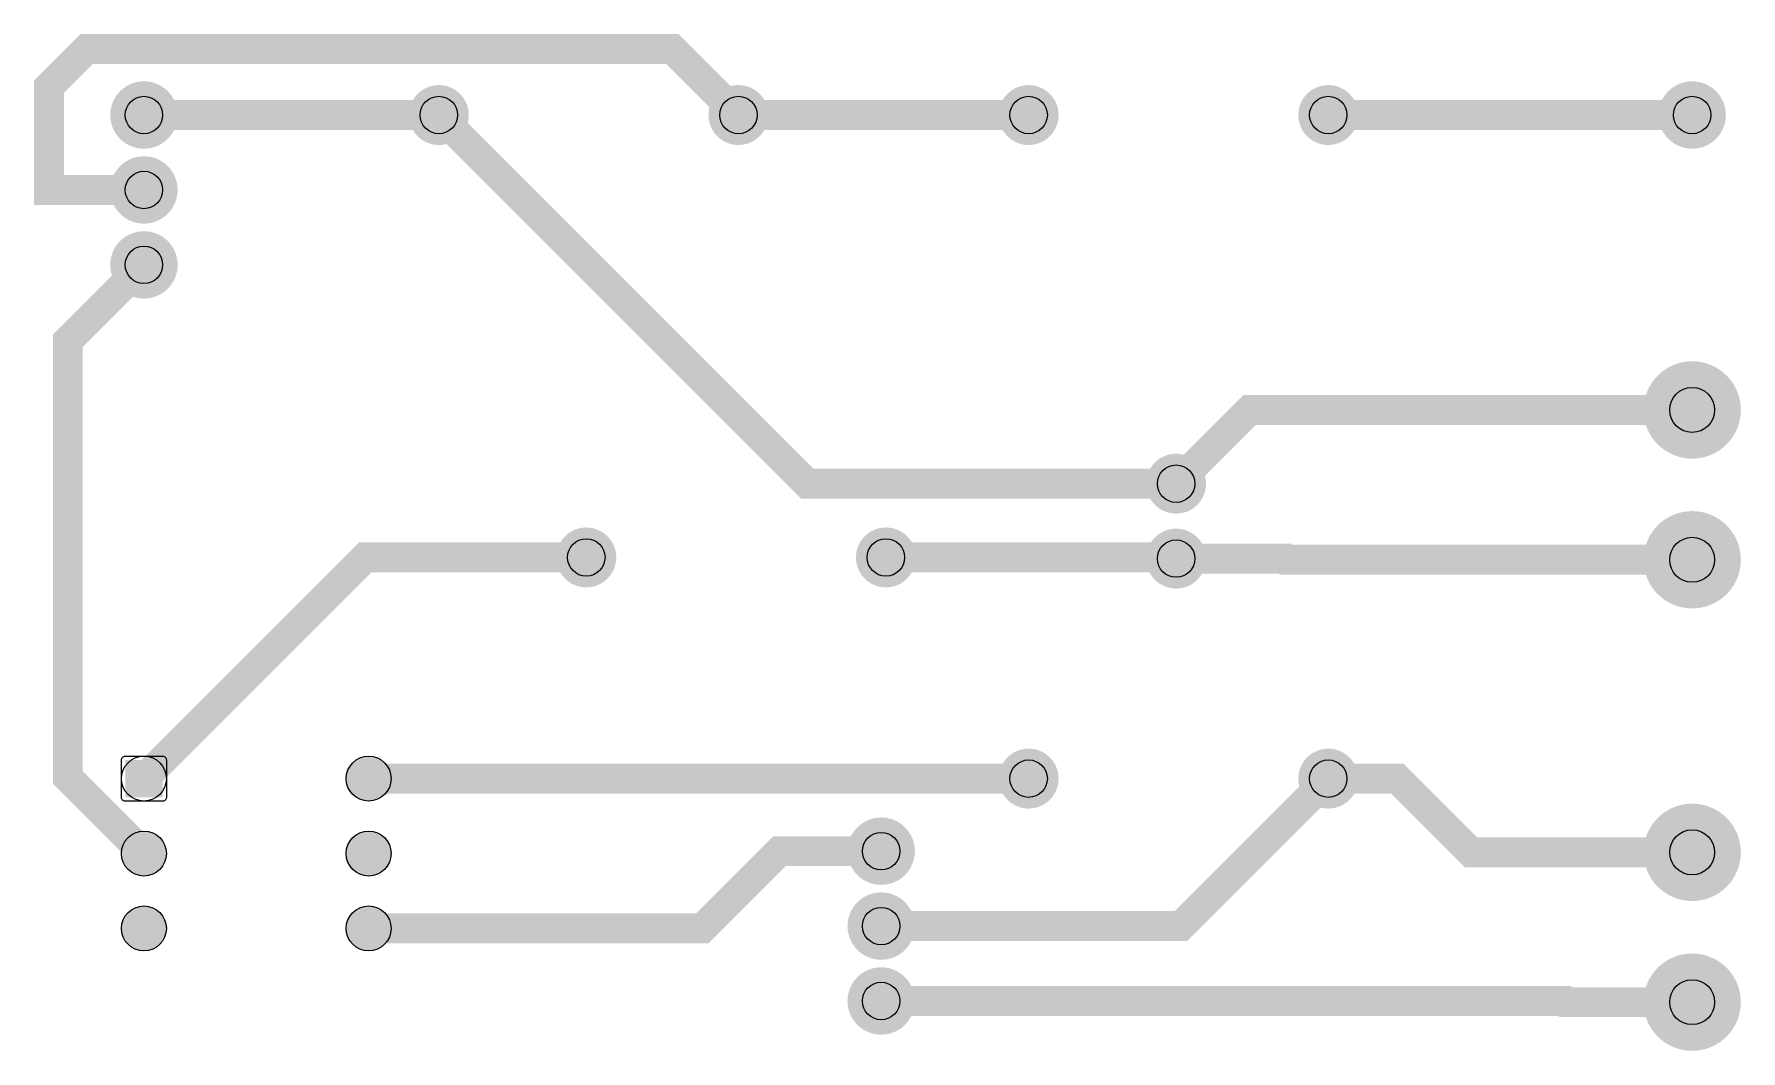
# Model space of a CAD drawing. Header units: inches. Extents: x -1.09 to 1.19, y -0.66 to 0.7.
import ezdxf

# ---------------------------------------------------------------- set-up
doc = ezdxf.new("R2010")
doc.units = ezdxf.units.IN
doc.layers.get('0').update_dxf_attribs({"linetype": 'CONTINUOUS'})

# ---------------------------------------------------------------- blocks, each defined once
blk = doc.blocks.new('EPAD')
at = {"const_width": 0.5}
blk.add_lwpolyline([(-0.25, 0, 1), (0.25, 0, 1)], format="xyb", close=True, dxfattribs=at)
blk = doc.blocks.new('RPAD')
blk.add_trace([(-0.5, -0.5), (-0.5, 0.5), (0.5, -0.5), (0.5, 0.5)])

msp = doc.modelspace()

# ---------------------------------------------------------------- linework, layer by layer
at = {"const_width": 0.04}
for points in [[(-0.152264, 0.587126), (-0.240256, 0.675118), (-1.022539, 0.675118), (-1.072539, 0.625118), (-1.072539, 0.487126), (-0.945965, 0.487126)], [(-0.552264, 0.587126), (-0.945965, 0.587126)], [(0.431988, 0.095), (-0.060138, 0.095), (-0.552264, 0.587126)], [(-0.152264, 0.587126), (0.235138, 0.587126)], [(1.120965, 0.587126), (0.635138, 0.587126)], [(-0.945965, 0.387126), (-1.047539, 0.285551), (-1.047539, -0.297126), (-0.945965, -0.398701)], [(0.431988, 0.095), (0.530413, 0.193425), (1.120965, 0.193425)], [(-0.355413, -0.003425), (-0.650689, -0.003425), (-0.945965, -0.298701)], [(0.431988, -0.005), (0.430413, -0.003425), (0.044587, -0.003425)], [(0.431988, -0.005), (0.577461, -0.005), (0.579035, -0.006575), (1.120965, -0.006575)], [(0.235138, -0.298701), (-0.645965, -0.298701)], [(0.635138, -0.298701), (0.438287, -0.495551), (0.038287, -0.495551)], [(0.635138, -0.298701), (0.727264, -0.298701), (0.825689, -0.397126), (0.877461, -0.397126)], [(0.038287, -0.395551), (-0.097539, -0.395551), (-0.200689, -0.4987), (-0.645965, -0.498701), (-0.645965, -0.4987)], [(0.902461, -0.397126), (0.877461, -0.397126)], [(0.902461, -0.397126), (1.120965, -0.397126)], [(1.120965, -0.597126), (0.952461, -0.597126), (0.950886, -0.595551), (0.038287, -0.595551)]]:
    msp.add_lwpolyline(points, dxfattribs=at)
msp.add_lwpolyline([(-0.915965, -0.273701), (-0.915965, -0.323701), (-0.916064, -0.324723), (-0.91635, -0.325669), (-0.916805, -0.326519), (-0.91741, -0.327256), (-0.918147, -0.32786), (-0.918997, -0.328315), (-0.919942, -0.328601), (-0.920965, -0.328701), (-0.970965, -0.328701), (-0.971987, -0.328601), (-0.972932, -0.328315), (-0.973782, -0.32786), (-0.974519, -0.327256), (-0.975124, -0.326519), (-0.975579, -0.325669), (-0.975865, -0.324723), (-0.975965, -0.323701), (-0.975965, -0.273701), (-0.975865, -0.272678), (-0.975579, -0.271733), (-0.975124, -0.270883), (-0.974519, -0.270146), (-0.973782, -0.269541), (-0.972932, -0.269087), (-0.971987, -0.2688), (-0.970965, -0.268701), (-0.920965, -0.268701), (-0.919942, -0.2688), (-0.918997, -0.269087), (-0.918147, -0.269541), (-0.91741, -0.270146), (-0.916805, -0.270883), (-0.91635, -0.271733), (-0.916064, -0.272678), (-0.915965, -0.273701)], close=True)
for centre, radius in [((-0.945965, 0.587126), 0.025), ((-0.552264, 0.587126), 0.025), ((-0.152264, 0.587126), 0.025), ((0.235138, 0.587126), 0.025), ((0.635138, 0.587126), 0.025), ((1.120965, 0.587126), 0.025), ((-0.945965, 0.487126), 0.025), ((-0.945965, 0.387126), 0.025), ((1.120965, 0.193425), 0.03), ((0.431988, 0.095), 0.025), ((1.120965, -0.006575), 0.03), ((-0.355413, -0.003425), 0.025), ((0.044587, -0.003425), 0.025), ((0.431988, -0.005), 0.025), ((-0.945965, -0.298701), 0.03), ((-0.645965, -0.298701), 0.03), ((0.235138, -0.298701), 0.025), ((0.635138, -0.298701), 0.025), ((-0.945965, -0.398701), 0.03), ((-0.645965, -0.398701), 0.03), ((0.038287, -0.395551), 0.025), ((1.120965, -0.397126), 0.03), ((-0.945965, -0.498701), 0.03), ((-0.645965, -0.498701), 0.03), ((0.038287, -0.495551), 0.025), ((1.120965, -0.597126), 0.03), ((0.038287, -0.595551), 0.025)]:
    msp.add_circle(centre, radius)

# ---------------------------------------------------------------- block references
for p, xscale, yscale in [((-0.945965, 0.587126), 0.09, 0.09), ((-0.945965, 0.587126), 0.08, 0.08), ((-0.552264, 0.587126), 0.08, 0.08), ((-0.552264, 0.587126), 0.07, 0.07), ((-0.152264, 0.587126), 0.08, 0.08), ((-0.152264, 0.587126), 0.07, 0.07), ((0.235138, 0.587126), 0.08, 0.08), ((0.235138, 0.587126), 0.07, 0.07), ((0.635138, 0.587126), 0.08, 0.08), ((0.635138, 0.587126), 0.07, 0.07), ((1.120965, 0.587126), 0.09, 0.09), ((1.120965, 0.587126), 0.08, 0.08), ((-0.945965, 0.487126), 0.09, 0.09), ((-0.945965, 0.487126), 0.08, 0.08), ((-0.945965, 0.387126), 0.09, 0.09), ((-0.945965, 0.387126), 0.08, 0.08), ((1.120965, 0.193425), 0.13, 0.13), ((1.120965, 0.193425), 0.12, 0.12), ((0.431988, 0.095), 0.08, 0.08), ((0.431988, 0.095), 0.07, 0.07), ((1.120965, -0.006575), 0.13, 0.13), ((1.120965, -0.006575), 0.12, 0.12), ((-0.355413, -0.003425), 0.08, 0.08), ((-0.355413, -0.003425), 0.07, 0.07), ((0.044587, -0.003425), 0.08, 0.08), ((0.044587, -0.003425), 0.07, 0.07), ((0.431988, -0.005), 0.08, 0.08), ((0.431988, -0.005), 0.07, 0.07), ((-0.645965, -0.298701), 0.06, 0.06), ((0.235138, -0.298701), 0.08, 0.08), ((0.235138, -0.298701), 0.07, 0.07), ((0.635138, -0.298701), 0.08, 0.08), ((0.635138, -0.298701), 0.07, 0.07), ((-0.645965, -0.298701), 0.05, 0.05), ((1.120965, -0.397126), 0.13, 0.13), ((1.120965, -0.397126), 0.12, 0.12), ((0.038287, -0.395551), 0.09, 0.09), ((0.038287, -0.395551), 0.08, 0.08), ((-0.945965, -0.398701), 0.06, 0.06), ((-0.945965, -0.398701), 0.05, 0.05), ((-0.645965, -0.398701), 0.06, 0.06), ((-0.645965, -0.398701), 0.05, 0.05), ((0.038287, -0.495551), 0.09, 0.09), ((0.038287, -0.495551), 0.08, 0.08), ((-0.945965, -0.498701), 0.06, 0.06), ((-0.945965, -0.498701), 0.05, 0.05), ((-0.645965, -0.498701), 0.06, 0.06), ((-0.645965, -0.498701), 0.05, 0.05), ((1.120965, -0.597126), 0.13, 0.13), ((1.120965, -0.597126), 0.12, 0.12), ((0.038287, -0.595551), 0.09, 0.09), ((0.038287, -0.595551), 0.08, 0.08)]:
    msp.add_blockref('EPAD', p, dxfattribs=dict(xscale=xscale, yscale=yscale))
at = {"xscale": 0.05, "yscale": 0.05, "rotation": -90}
msp.add_blockref('RPAD', (-0.945965, -0.298701), dxfattribs=at)

doc.saveas('drawing.dxf')
